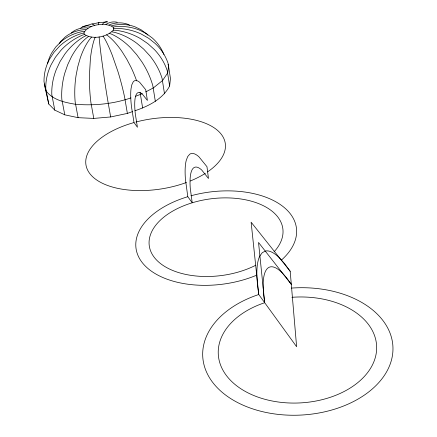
<?xml version="1.0" encoding="UTF-8"?>
<svg xmlns="http://www.w3.org/2000/svg" width="437" height="437" viewBox="0 0 437 437"><rect width="100%" height="100%" fill="white"/><g stroke="black" fill="none" stroke-linecap="round" stroke-linejoin="round"><path stroke-width="0.66" d="M135.022 110.73C148.52 106.164 162.706 99.139 169.622 86.029L170.463 78.562L168.103 63.365A55.45 49.933 -3.2 0 0 155.173 43.481L148.695 38.314L141.37 34.119A55.45 49.933 -3.2 0 0 116.155 28.4L113.691 28.558L113.057 27.089C105.525 22.019 87.935 24.253 83.909 32.961L84.456 34.452C92.999 39.805 106.382 37.271 113.309 30.18L113.691 28.558M95.206 37.2L94.649 38.467A55.909 15.448 88.1 0 0 90.41 58.58L89.405 75.759A55.909 15.448 88.1 0 0 90.923 102.619L93.78 118.416L110.654 116.958L127.38 113.407L132.477 111.626M59.427 43.356L60.541 41.652L65.113 37.079A55.51 41.646 46.4 0 1 83.762 29.7L85.827 29.672M102.313 24.467L102.913 23.658A55.253 15.066 88 0 1 107.513 21.85L98.636 22.708L92.131 24.013M71.307 32.993L71.526 32.759A55.433 33.234 58.6 0 1 86.455 27.87L88.143 28.099M91.552 37.123L90.388 38.38A55.827 27.384 -84.2 0 0 80.179 58.296L77.813 66.571L76.093 75.317A55.827 27.384 -84.2 0 0 75.169 101.958L78.092 117.673L93.78 118.416M88.405 36.61L86.728 37.779A55.712 37.402 -74.2 0 0 71.455 56.75L67.691 64.725L64.78 73.187A55.712 37.402 -74.2 0 0 61.814 99.221L64.78 114.827L78.092 117.673M105.901 24.527L107.081 23.724A55.242 26.772 -84.4 0 1 117.285 22.298M142.271 93.687L135.394 96.364M145.756 91.874L153.311 87.946L162.575 80.501L167.748 72.832L168.622 65.484L168.016 64.294M85.985 35.697L83.915 36.713A55.581 44.82 -59.4 0 0 64.845 54.073L60.049 61.551L56.269 69.57A55.581 44.82 -59.4 0 0 51.806 94.676L54.789 110.135L64.78 114.827M109.021 25.007L110.703 24.281A55.237 36.713 -74.6 0 1 128.085 24.39L129.598 25.155M84.456 34.452L82.14 35.26A55.483 49.102 -35.1 0 0 60.781 50.479L55.384 57.318L51.102 64.758A55.483 49.102 -35.1 0 0 45.781 88.706L48.753 104.006L54.789 110.135M130.903 97.915C113.188 104.022 94.119 105.825 75.486 104.268C64.785 102.466 52.959 100.089 46.022 90.918L44.022 81.785A55.521 49.894 -1.2 0 1 49.545 59.137L53.948 52.353L59.492 46.246A55.521 49.894 -1.2 0 1 81.517 33.523L83.909 32.961M82.653 26.837L90.541 24.363A55.313 10.466 74.7 0 1 94.07 24.964L94.692 25.597M111.462 25.881L113.549 25.291A55.242 44.23 -60.3 0 1 134.853 26.755L141.042 29.732L146.521 33.829A55.242 44.23 -60.3 0 1 147.875 35.124M113.057 27.089L115.406 26.695A55.281 48.775 -36.8 0 1 139.398 30.066L146.351 33.589L152.491 38.161A55.281 48.775 -36.8 0 1 163.93 54.505M84.379 31.333L82.074 31.628A55.559 47.316 27.6 0 0 60.989 41.673L55.739 47.005L51.588 53.112A55.559 47.316 27.6 0 0 47.54 63.693M113.309 30.18L115.718 30.29A55.663 47.666 26.5 0 1 140.556 38.664L147.832 43.618L154.283 49.457A55.663 47.666 26.5 0 1 167.229 70.663L169.622 86.029M111.932 31.857L114.123 32.24A55.799 42.209 45.8 0 1 136.956 43.389L143.724 49.146L149.76 55.696A55.799 42.209 45.8 0 1 162.056 78.289L164.503 93.808M109.643 33.463L111.468 34.113A55.887 33.851 58.3 0 1 130.75 47.961L136.573 54.505L141.817 61.754A55.887 33.851 58.3 0 1 152.813 85.69L155.332 101.346M91.164 26.706L89.967 26.253A55.368 22.604 67.5 0 0 80.67 28.137M106.601 34.894L107.923 35.785A55.936 23.117 67.3 0 1 122.338 52.047L126.828 59.301L130.953 67.172A55.936 23.117 67.3 0 1 136.634 80.878M290.19 271.295L284.46 263.478L279.003 257.475A84.92 23.713 70.6 0 0 265.499 251.018L262.26 252.679L259.758 256.115A84.92 23.713 70.6 0 0 256.869 275.616L257.448 284.607L258.759 294.522L296.619 346.716L290.19 271.295L251.122 222.198L258.759 294.522A95.222 63.665 -3 0 0 233.467 400.276A95.222 63.665 -3 0 0 387.586 370.013A95.222 63.665 -3 0 0 291.523 288.087M134.017 122.557L137.426 127.254L135.317 114.008A51.779 11.138 74 0 1 142.331 94.102L147.395 100.428L145.74 89.749L139.671 82.298A62.141 13.367 74 0 0 133.159 81.965L131.865 84.652L131.045 88.596A62.141 13.367 74 0 0 131.477 106.737L134.017 122.557A70.483 35.37 -8.8 0 0 90.863 174.887A70.483 35.37 -8.8 0 0 186.452 182.48M187.801 196.699L192.214 202.779L190.275 188.325A59.481 14.607 72.7 0 1 201.757 170.075L208.465 178.482L206.969 166.705L198.917 156.785A71.378 17.535 72.7 0 0 189.724 154.223L187.692 156.588L186.233 160.428A71.378 17.535 72.7 0 0 185.446 179.427L187.801 196.699A80.85 46.53 -7.1 0 0 143.631 264.27A80.85 46.53 -7.1 0 0 256.945 275.059M103.006 36.042L103.738 37.123A55.963 10.734 74.7 0 1 112.309 55.335L117.93 71.526A55.963 10.734 74.7 0 1 124.687 97.593L127.38 113.407M48.753 104.006L44.252 83.953M140.058 92.305L142.659 108.054M110.654 116.958L107.873 101.127A55.952 2.436 81.3 0 1 103.716 74.465L101.395 57.569A55.952 2.436 81.3 0 1 99.21 38.041L99.117 36.834M264.707 302.715L263.626 294.401L263.172 286.891A70.778 19.741 70.5 0 1 282.002 272.661L286.546 277.774L291.304 284.356L258.529 242.475L264.707 302.715A79.277 52.959 -3 0 0 244.07 390.738A79.277 52.959 -3 0 0 372.286 365.228A79.277 52.959 -3 0 0 291.889 297.307M98.494 24.833L98.478 24.079A55.275 2.371 81.3 0 1 99.002 22.664M255.88 265.183A67.331 38.724 -7.1 0 1 151.147 252.215A67.331 38.724 -7.1 0 1 225.06 197.874A67.331 38.724 -7.1 0 1 274.136 251.761M190.991 195.776A80.85 46.53 -7.1 0 1 281.002 205.04A80.85 46.53 -7.1 0 1 281.614 259.917M135.912 122.043A70.483 35.37 -8.8 0 1 214.725 128.205A70.483 35.37 -8.8 0 1 207.52 171.916M205.335 173.352A70.483 35.37 -8.8 0 1 190.253 181.016"/></g></svg>
